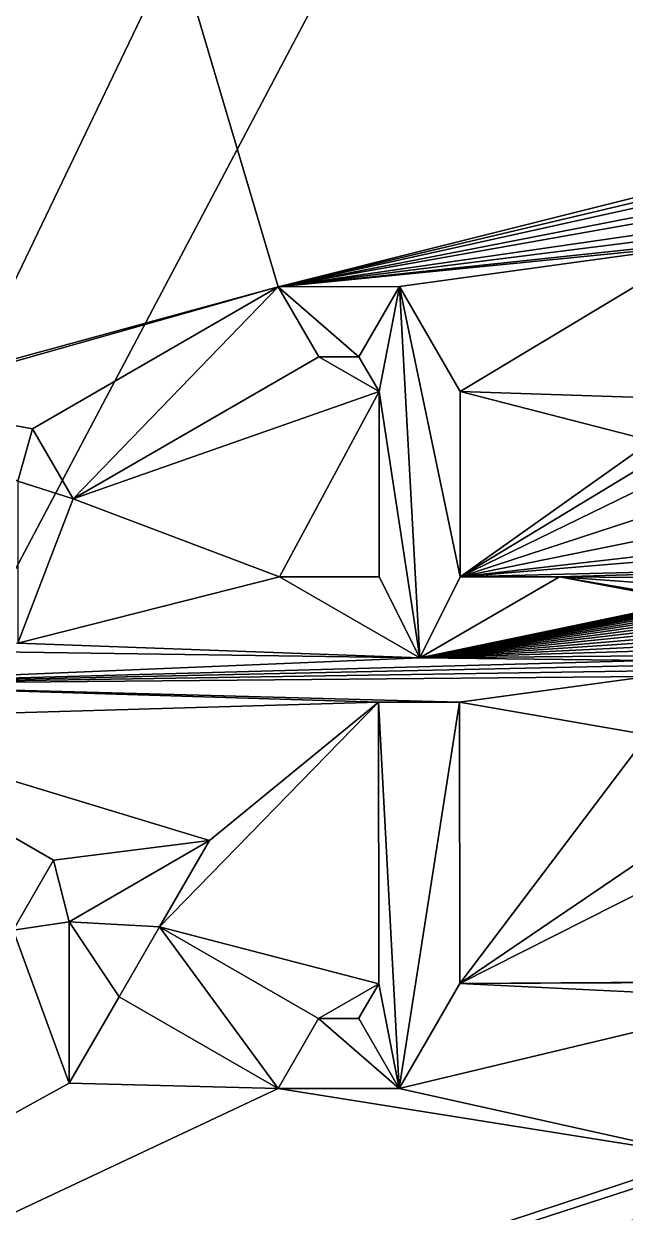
# Model space of a CAD drawing. Header units: millimetres. Extents: x -228 to 228, y -204 to 237.
# Drawn here: x -35.16 to -31.41, y 16.61 to 24.02 of the extents above; entities that cross this region are included whole.
import ezdxf

# ---------------------------------------------------------------- set-up
doc = ezdxf.new("R2010")
doc.units = ezdxf.units.MM
doc.header["$LTSCALE"] = 127.314815
for name, color, linetype in [('2239', 7, 'CONTINUOUS'), ('4337', 7, 'CONTINUOUS'), ('4338', 7, 'CONTINUOUS'), ('4424', 7, 'CONTINUOUS'), ('4465', 7, 'CONTINUOUS'), ('4466', 7, 'CONTINUOUS'), ('4646', 7, 'CONTINUOUS'), ('4655', 7, 'CONTINUOUS'), ('4656', 7, 'CONTINUOUS'), ('4658', 7, 'CONTINUOUS'), ('4659', 7, 'CONTINUOUS'), ('4660', 7, 'CONTINUOUS'), ('4661', 7, 'CONTINUOUS'), ('4662', 7, 'CONTINUOUS'), ('4663', 7, 'CONTINUOUS'), ('4664', 7, 'CONTINUOUS'), ('4665', 7, 'CONTINUOUS'), ('4666', 7, 'CONTINUOUS'), ('4667', 7, 'CONTINUOUS'), ('4668', 7, 'CONTINUOUS'), ('4669', 7, 'CONTINUOUS'), ('4670', 7, 'CONTINUOUS'), ('4671', 7, 'CONTINUOUS'), ('4672', 7, 'CONTINUOUS'), ('4673', 7, 'CONTINUOUS'), ('4674', 7, 'CONTINUOUS'), ('4675', 7, 'CONTINUOUS'), ('4676', 7, 'CONTINUOUS'), ('4677', 7, 'CONTINUOUS'), ('4678', 7, 'CONTINUOUS'), ('4679', 7, 'CONTINUOUS')]:
    doc.layers.add(name, color=color, linetype=linetype)

msp = doc.modelspace()

# ---------------------------------------------------------------- linework, layer by layer
at = {"layer": '2239', "color": 5, "linetype": 'Continuous'}
msp.add_3dface([(-33.5, 49, 1084.49), (-50.2237, -78.1536, 1084.49), (-34.9323, 44.5917, 1084.49), (-33.5, 49, 1084.49)], dxfattribs=at)
at = {"layer": '4337', "color": 6, "linetype": 'Continuous'}
for points in [[(-32.5562, 27.9678, 1038.99), (-30.5255, 29.5033, 1038.99), (-44.663, 2.7124, 1038.99), (-32.5562, 27.9678, 1038.99)], [(-44.663, 2.7124, 1038.99), (-30.5255, 29.5033, 1038.99), (-29, 2.7124, 1038.99), (-44.663, 2.7124, 1038.99)], [(-35.117, 28.383, 1038.99), (-35.0581, 28.4371, 1038.99), (-44.663, 2.7124, 1038.99), (-35.117, 28.383, 1038.99)], [(-35.0581, 28.4371, 1038.99), (-32.5562, 27.9678, 1038.99), (-44.663, 2.7124, 1038.99), (-35.0581, 28.4371, 1038.99)], [(-35.5037, 28.2366, 1038.99), (-35.117, 28.383, 1038.99), (-44.663, 2.7124, 1038.99), (-35.5037, 28.2366, 1038.99)]]:
    msp.add_3dface(points, dxfattribs=at)
at = {"layer": '4338', "color": 6, "linetype": 'Continuous'}
for points in [[(-30.6713, 28.5384, 1040.99), (-32.6549, 27.9819, 1040.99), (-27.0247, 24.0225, 1040.99), (-30.6713, 28.5384, 1040.99)], [(-32.6549, 27.9819, 1040.99), (-35.1447, 27.683, 1040.99), (-27.0247, 24.0225, 1040.99), (-32.6549, 27.9819, 1040.99)], [(-39.6515, 20.7185, 1040.99), (-33.5737, 22.3825, 1040.99), (-35.1447, 27.683, 1040.99), (-39.6515, 20.7185, 1040.99)], [(-35.1447, 27.683, 1040.99), (-33.5737, 22.3825, 1040.99), (-27.1396, 23.9944, 1040.99), (-35.1447, 27.683, 1040.99)], [(-27.0247, 24.0225, 1040.99), (-35.1447, 27.683, 1040.99), (-27.1396, 23.9944, 1040.99), (-27.0247, 24.0225, 1040.99)], [(-27.1396, 23.9944, 1040.99), (-33.5737, 22.3825, 1040.99), (-27.2545, 23.8819, 1040.99), (-27.1396, 23.9944, 1040.99)], [(-27.2545, 23.8819, 1040.99), (-33.5737, 22.3825, 1040.99), (-27.312, 23.7694, 1040.99), (-27.2545, 23.8819, 1040.99)], [(-27.312, 23.7694, 1040.99), (-33.5737, 22.3825, 1040.99), (-27.3407, 23.6007, 1040.99), (-27.312, 23.7694, 1040.99)], [(-27.3407, 23.6007, 1040.99), (-33.5737, 22.3825, 1040.99), (-27.3407, 23.4882, 1040.99), (-27.3407, 23.6007, 1040.99)], [(-27.3407, 23.4882, 1040.99), (-33.5737, 22.3825, 1040.99), (-27.312, 23.2913, 1040.99), (-27.3407, 23.4882, 1040.99)], [(-27.312, 23.2913, 1040.99), (-33.5737, 22.3825, 1040.99), (-27.2545, 23.1788, 1040.99), (-27.312, 23.2913, 1040.99)], [(-27.2545, 23.1788, 1040.99), (-33.5737, 22.3825, 1040.99), (-27.1396, 23.0663, 1040.99), (-27.2545, 23.1788, 1040.99)], [(-33.5737, 22.3825, 1040.99), (-30.9148, 22.6466, 1040.99), (-27.1396, 23.0663, 1040.99), (-33.5737, 22.3825, 1040.99)], [(-33.5737, 22.3825, 1040.99), (-32.8185, 22.3832, 1040.99), (-30.9148, 22.6466, 1040.99), (-33.5737, 22.3825, 1040.99)], [(-32.8185, 22.3832, 1040.99), (-32.4407, 21.7294, 1040.99), (-30.9148, 22.6466, 1040.99), (-32.8185, 22.3832, 1040.99)], [(-30.9148, 22.6466, 1040.99), (-32.4407, 21.7294, 1040.99), (-30.4835, 21.6641, 1040.99), (-30.9148, 22.6466, 1040.99)], [(-36.0702, 21.6741, 1040.99), (-33.5737, 22.3825, 1040.99), (-39.6515, 20.7185, 1040.99), (-36.0702, 21.6741, 1040.99)], [(-33.5737, 22.3825, 1040.99), (-36.0702, 21.6741, 1040.99), (-35.1042, 21.4963, 1040.99), (-33.5737, 22.3825, 1040.99)], [(-34.8513, 21.0595, 1040.99), (-32.9455, 21.7294, 1040.99), (-33.3207, 21.9457, 1040.99), (-34.8513, 21.0595, 1040.99)], [(-33.3207, 21.9457, 1040.99), (-32.9455, 21.7294, 1040.99), (-33.0706, 21.9459, 1040.99), (-33.3207, 21.9457, 1040.99)], [(-33.5655, 20.5725, 1040.99), (-32.9455, 21.7294, 1040.99), (-34.8513, 21.0595, 1040.99), (-33.5655, 20.5725, 1040.99)], [(-32.9455, 20.5725, 1040.99), (-32.9455, 21.7294, 1040.99), (-33.5655, 20.5725, 1040.99), (-32.9455, 20.5725, 1040.99)], [(-32.4407, 21.7294, 1040.99), (-32.4407, 20.5725, 1040.99), (-31.2455, 21.4204, 1040.99), (-32.4407, 21.7294, 1040.99)], [(-32.4407, 21.7294, 1040.99), (-31.2455, 21.4204, 1040.99), (-30.4835, 21.6641, 1040.99), (-32.4407, 21.7294, 1040.99)], [(-36.0702, 21.6741, 1040.99), (-35.1955, 21.1691, 1040.99), (-35.1042, 21.4963, 1040.99), (-36.0702, 21.6741, 1040.99)], [(-35.1042, 21.4963, 1040.99), (-35.1955, 21.1691, 1040.99), (-34.8513, 21.0595, 1040.99), (-35.1042, 21.4963, 1040.99)], [(-31.2455, 21.4204, 1040.99), (-32.4407, 20.5725, 1040.99), (-31.2823, 21.2734, 1040.99), (-31.2455, 21.4204, 1040.99)], [(-31.2823, 21.2734, 1040.99), (-32.4407, 20.5725, 1040.99), (-31.2939, 21.1322, 1040.99), (-31.2823, 21.2734, 1040.99)], [(-35.1955, 21.1691, 1040.99), (-35.1955, 20.1591, 1040.99), (-34.8513, 21.0595, 1040.99), (-35.1955, 21.1691, 1040.99)], [(-31.2939, 21.1322, 1040.99), (-32.4407, 20.5725, 1040.99), (-31.2696, 20.9562, 1040.99), (-31.2939, 21.1322, 1040.99)], [(-35.1955, 20.1591, 1040.99), (-33.5655, 20.5725, 1040.99), (-34.8513, 21.0595, 1040.99), (-35.1955, 20.1591, 1040.99)], [(-31.2696, 20.9562, 1040.99), (-32.4407, 20.5725, 1040.99), (-31.2012, 20.8246, 1040.99), (-31.2696, 20.9562, 1040.99)], [(-31.2012, 20.8246, 1040.99), (-32.4407, 20.5725, 1040.99), (-31.0821, 20.73, 1040.99), (-31.2012, 20.8246, 1040.99)], [(-31.0821, 20.73, 1040.99), (-32.4407, 20.5725, 1040.99), (-30.9264, 20.699, 1040.99), (-31.0821, 20.73, 1040.99)], [(-32.4407, 20.5725, 1040.99), (-31.8207, 20.5725, 1040.99), (-27.3407, 20.7038, 1040.99), (-32.4407, 20.5725, 1040.99)], [(-30.9264, 20.699, 1040.99), (-32.4407, 20.5725, 1040.99), (-27.3407, 20.7038, 1040.99), (-30.9264, 20.699, 1040.99)], [(-31.8207, 20.5725, 1040.99), (-27.3407, 20.535, 1040.99), (-27.3407, 20.7038, 1040.99), (-31.8207, 20.5725, 1040.99)], [(-33.5655, 20.5725, 1040.99), (-35.1955, 20.1591, 1040.99), (-32.6905, 20.0689, 1040.99), (-33.5655, 20.5725, 1040.99)], [(-31.8207, 20.5725, 1040.99), (-32.6905, 20.0689, 1040.99), (-31.0061, 20.4194, 1040.99), (-31.8207, 20.5725, 1040.99)], [(-30.2804, 20.4611, 1040.99), (-31.8207, 20.5725, 1040.99), (-30.9569, 20.4253, 1040.99), (-30.2804, 20.4611, 1040.99)], [(-31.8207, 20.5725, 1040.99), (-30.2804, 20.4611, 1040.99), (-27.3407, 20.535, 1040.99), (-31.8207, 20.5725, 1040.99)], [(-30.9569, 20.4253, 1040.99), (-31.8207, 20.5725, 1040.99), (-30.9822, 20.423, 1040.99), (-30.9569, 20.4253, 1040.99)], [(-30.9822, 20.423, 1040.99), (-31.8207, 20.5725, 1040.99), (-31.0061, 20.4194, 1040.99), (-30.9822, 20.423, 1040.99)], [(-31.0061, 20.4194, 1040.99), (-32.6905, 20.0689, 1040.99), (-31.0287, 20.4145, 1040.99), (-31.0061, 20.4194, 1040.99)], [(-31.0287, 20.4145, 1040.99), (-32.6905, 20.0689, 1040.99), (-31.0499, 20.4083, 1040.99), (-31.0287, 20.4145, 1040.99)], [(-31.0499, 20.4083, 1040.99), (-32.6905, 20.0689, 1040.99), (-31.0697, 20.4008, 1040.99), (-31.0499, 20.4083, 1040.99)], [(-31.0697, 20.4008, 1040.99), (-32.6905, 20.0689, 1040.99), (-31.0883, 20.392, 1040.99), (-31.0697, 20.4008, 1040.99)], [(-31.0883, 20.392, 1040.99), (-32.6905, 20.0689, 1040.99), (-31.1058, 20.3822, 1040.99), (-31.0883, 20.392, 1040.99)], [(-31.1058, 20.3822, 1040.99), (-32.6905, 20.0689, 1040.99), (-31.1224, 20.3713, 1040.99), (-31.1058, 20.3822, 1040.99)], [(-31.1224, 20.3713, 1040.99), (-32.6905, 20.0689, 1040.99), (-31.1377, 20.3594, 1040.99), (-31.1224, 20.3713, 1040.99)], [(-31.1377, 20.3594, 1040.99), (-32.6905, 20.0689, 1040.99), (-31.1522, 20.3463, 1040.99), (-31.1377, 20.3594, 1040.99)], [(-31.1522, 20.3463, 1040.99), (-32.6905, 20.0689, 1040.99), (-31.1659, 20.3319, 1040.99), (-31.1522, 20.3463, 1040.99)], [(-31.1659, 20.3319, 1040.99), (-32.6905, 20.0689, 1040.99), (-31.1789, 20.3162, 1040.99), (-31.1659, 20.3319, 1040.99)], [(-31.1789, 20.3162, 1040.99), (-32.6905, 20.0689, 1040.99), (-31.191, 20.2992, 1040.99), (-31.1789, 20.3162, 1040.99)], [(-31.191, 20.2992, 1040.99), (-32.6905, 20.0689, 1040.99), (-31.2032, 20.2797, 1040.99), (-31.191, 20.2992, 1040.99)], [(-31.2032, 20.2797, 1040.99), (-32.6905, 20.0689, 1040.99), (-31.2142, 20.2592, 1040.99), (-31.2032, 20.2797, 1040.99)], [(-31.2142, 20.2592, 1040.99), (-32.6905, 20.0689, 1040.99), (-31.2241, 20.2376, 1040.99), (-31.2142, 20.2592, 1040.99)], [(-31.2241, 20.2376, 1040.99), (-32.6905, 20.0689, 1040.99), (-31.233, 20.2149, 1040.99), (-31.2241, 20.2376, 1040.99)], [(-31.233, 20.2149, 1040.99), (-32.6905, 20.0689, 1040.99), (-31.2408, 20.191, 1040.99), (-31.233, 20.2149, 1040.99)], [(-31.2408, 20.191, 1040.99), (-32.6905, 20.0689, 1040.99), (-31.2478, 20.1656, 1040.99), (-31.2408, 20.191, 1040.99)], [(-31.2478, 20.1656, 1040.99), (-32.6905, 20.0689, 1040.99), (-31.2539, 20.1388, 1040.99), (-31.2478, 20.1656, 1040.99)], [(-36.5005, 20.1212, 1040.99), (-36.6254, 19.9047, 1040.99), (-32.6905, 20.0689, 1040.99), (-36.5005, 20.1212, 1040.99)], [(-35.1955, 20.1591, 1040.99), (-36.5005, 20.1212, 1040.99), (-32.6905, 20.0689, 1040.99), (-35.1955, 20.1591, 1040.99)], [(-31.2539, 20.1388, 1040.99), (-32.6905, 20.0689, 1040.99), (-31.2591, 20.1107, 1040.99), (-31.2539, 20.1388, 1040.99)], [(-31.2591, 20.1107, 1040.99), (-32.6905, 20.0689, 1040.99), (-31.2633, 20.0814, 1040.99), (-31.2591, 20.1107, 1040.99)], [(-32.6905, 20.0689, 1040.99), (-36.6254, 19.9047, 1040.99), (-31.2666, 20.0509, 1040.99), (-32.6905, 20.0689, 1040.99)], [(-31.2666, 20.0509, 1040.99), (-36.6254, 19.9047, 1040.99), (-31.2689, 20.0193, 1040.99), (-31.2666, 20.0509, 1040.99)], [(-31.2689, 20.0193, 1040.99), (-36.6254, 19.9047, 1040.99), (-31.2703, 19.9865, 1040.99), (-31.2689, 20.0193, 1040.99)], [(-31.2633, 20.0814, 1040.99), (-32.6905, 20.0689, 1040.99), (-31.2666, 20.0509, 1040.99), (-31.2633, 20.0814, 1040.99)], [(-31.2703, 19.9865, 1040.99), (-36.6254, 19.9047, 1040.99), (-31.2707, 19.9524, 1040.99), (-31.2703, 19.9865, 1040.99)], [(-36.6254, 19.9047, 1040.99), (-32.4448, 19.7917, 1040.99), (-31.2707, 19.9524, 1040.99), (-36.6254, 19.9047, 1040.99)], [(-31.2707, 19.9524, 1040.99), (-32.4448, 19.7917, 1040.99), (-31.2707, 19.5869, 1040.99), (-31.2707, 19.9524, 1040.99)], [(-36.6254, 19.9047, 1040.99), (-36.5005, 19.6882, 1040.99), (-32.9498, 19.791, 1040.99), (-36.6254, 19.9047, 1040.99)], [(-32.4448, 19.7917, 1040.99), (-36.6254, 19.9047, 1040.99), (-32.9498, 19.791, 1040.99), (-32.4448, 19.7917, 1040.99)], [(-32.4448, 19.7917, 1040.99), (-32.4426, 18.0362, 1040.99), (-31.2707, 19.5869, 1040.99), (-32.4448, 19.7917, 1040.99)], [(-36.5005, 19.6882, 1040.99), (-34.0028, 18.9277, 1040.99), (-32.9498, 19.791, 1040.99), (-36.5005, 19.6882, 1040.99)], [(-34.0028, 18.9277, 1040.99), (-34.3129, 18.3905, 1040.99), (-32.9498, 19.791, 1040.99), (-34.0028, 18.9277, 1040.99)], [(-32.9498, 19.791, 1040.99), (-34.3129, 18.3905, 1040.99), (-32.9476, 18.0356, 1040.99), (-32.9498, 19.791, 1040.99)], [(-36.5005, 19.6882, 1040.99), (-34.9734, 18.8065, 1040.99), (-34.0028, 18.9277, 1040.99), (-36.5005, 19.6882, 1040.99)], [(-32.4426, 18.0362, 1040.99), (-31.2707, 18.8326, 1040.99), (-31.2707, 19.5869, 1040.99), (-32.4426, 18.0362, 1040.99)], [(-34.0028, 18.9277, 1040.99), (-34.9734, 18.8065, 1040.99), (-34.8768, 18.4216, 1040.99), (-34.0028, 18.9277, 1040.99)], [(-31.2707, 18.8326, 1040.99), (-32.4426, 18.0362, 1040.99), (-31.2707, 18.6295, 1040.99), (-31.2707, 18.8326, 1040.99)], [(-34.9734, 18.8065, 1040.99), (-35.2258, 18.3694, 1040.99), (-34.8768, 18.4216, 1040.99), (-34.9734, 18.8065, 1040.99)], [(-32.4426, 18.0362, 1040.99), (-29.9207, 18.0532, 1040.99), (-31.2707, 18.6295, 1040.99), (-32.4426, 18.0362, 1040.99)], [(-34.8768, 18.4216, 1040.99), (-35.2258, 18.3694, 1040.99), (-34.8755, 17.416, 1040.99), (-34.8768, 18.4216, 1040.99)], [(-34.3129, 18.3905, 1040.99), (-33.3226, 17.8188, 1040.99), (-32.9476, 18.0356, 1040.99), (-34.3129, 18.3905, 1040.99)], [(-34.8755, 17.416, 1040.99), (-35.2258, 18.3694, 1040.99), (-42.7955, 13.0402, 1040.99), (-34.8755, 17.416, 1040.99)], [(-32.9476, 18.0356, 1040.99), (-33.3226, 17.8188, 1040.99), (-33.0725, 17.8189, 1040.99), (-32.9476, 18.0356, 1040.99)], [(-32.4426, 18.0362, 1040.99), (-32.8197, 17.3817, 1040.99), (-30.4835, 17.941, 1040.99), (-32.4426, 18.0362, 1040.99)], [(-32.4426, 18.0362, 1040.99), (-30.4835, 17.941, 1040.99), (-26.9098, 18.06, 1040.99), (-32.4426, 18.0362, 1040.99)], [(-29.9207, 18.0532, 1040.99), (-32.4426, 18.0362, 1040.99), (-26.9098, 18.06, 1040.99), (-29.9207, 18.0532, 1040.99)], [(-34.5654, 17.9532, 1040.99), (-34.8755, 17.416, 1040.99), (-33.5751, 17.3814, 1040.99), (-34.5654, 17.9532, 1040.99)], [(-30.4835, 17.941, 1040.99), (-32.8197, 17.3817, 1040.99), (-30.9148, 16.9585, 1040.99), (-30.4835, 17.941, 1040.99)], [(-20.9378, 17.459, 1040.99), (-26.3066, 16.8225, 1040.99), (-42.7955, 13.0402, 1040.99), (-20.9378, 17.459, 1040.99)], [(-24.5646, 11.8233, 1040.99), (-20.9378, 17.459, 1040.99), (-42.7955, 13.0402, 1040.99), (-24.5646, 11.8233, 1040.99)], [(-33.5751, 17.3814, 1040.99), (-34.8755, 17.416, 1040.99), (-42.7955, 13.0402, 1040.99), (-33.5751, 17.3814, 1040.99)], [(-30.9148, 16.9585, 1040.99), (-33.5751, 17.3814, 1040.99), (-42.7955, 13.0402, 1040.99), (-30.9148, 16.9585, 1040.99)], [(-32.8197, 17.3817, 1040.99), (-33.5751, 17.3814, 1040.99), (-30.9148, 16.9585, 1040.99), (-32.8197, 17.3817, 1040.99)], [(-29.9052, 16.9585, 1040.99), (-30.0754, 16.9585, 1040.99), (-42.7955, 13.0402, 1040.99), (-29.9052, 16.9585, 1040.99)], [(-27.1396, 16.8788, 1040.99), (-29.9052, 16.9585, 1040.99), (-42.7955, 13.0402, 1040.99), (-27.1396, 16.8788, 1040.99)], [(-30.7446, 16.9585, 1040.99), (-30.9148, 16.9585, 1040.99), (-42.7955, 13.0402, 1040.99), (-30.7446, 16.9585, 1040.99)], [(-30.0754, 16.9585, 1040.99), (-30.7446, 16.9585, 1040.99), (-42.7955, 13.0402, 1040.99), (-30.0754, 16.9585, 1040.99)], [(-27.0247, 16.8507, 1040.99), (-27.1396, 16.8788, 1040.99), (-42.7955, 13.0402, 1040.99), (-27.0247, 16.8507, 1040.99)], [(-26.3066, 16.8225, 1040.99), (-27.0247, 16.8507, 1040.99), (-42.7955, 13.0402, 1040.99), (-26.3066, 16.8225, 1040.99)]]:
    msp.add_3dface(points, dxfattribs=at)
at = {"layer": '4424', "color": 6, "linetype": 'Continuous'}
for points in [[(-33.4037, 33.1583, 1052.1666), (-40.5701, 23.8307, 1053.0465), (-32.0796, 31.4586, 1052.004), (-33.4037, 33.1583, 1052.1666)], [(-32.0796, 31.4586, 1052.004), (-40.5701, 23.8307, 1053.0465), (-39.0617, 22.2323, 1052.8613), (-32.0796, 31.4586, 1052.004)]]:
    msp.add_3dface(points, dxfattribs=at)
at = {"layer": '4465', "color": 6, "linetype": 'Continuous'}
msp.add_3dface([(-40.5701, 23.8307, 1053.0465), (-33.4037, 33.1583, 1052.1666), (-36.4137, 29.8676, 1050.49), (-40.5701, 23.8307, 1053.0465)], dxfattribs=at)
at = {"layer": '4466', "color": 6, "linetype": 'Continuous'}
for points in [[(-32.0796, 31.4586, 1052.004), (-39.0617, 22.2323, 1052.8613), (-33.0107, 30.4412, 1050.49), (-32.0796, 31.4586, 1052.004)], [(-39.0617, 22.2323, 1052.8613), (-35.2043, 27.8752, 1050.49), (-33.0107, 30.4412, 1050.49), (-39.0617, 22.2323, 1052.8613)], [(-39.0617, 22.2323, 1052.8613), (-35.1447, 27.683, 1040.99), (-35.1737, 27.7751, 1045.5549), (-39.0617, 22.2323, 1052.8613)], [(-39.6515, 20.7185, 1040.99), (-35.1447, 27.683, 1040.99), (-39.0617, 22.2323, 1052.8613), (-39.6515, 20.7185, 1040.99)]]:
    msp.add_3dface(points, dxfattribs=at)
at = {"layer": '4646', "color": 6, "linetype": 'Continuous'}
for points in [[(-35.1042, 21.4963, 1041.09), (-34.8513, 21.0595, 1041.09), (-33.5737, 22.3825, 1041.09), (-35.1042, 21.4963, 1041.09)], [(-34.8513, 21.0595, 1041.09), (-33.3207, 21.9457, 1041.09), (-33.5737, 22.3825, 1041.09), (-34.8513, 21.0595, 1041.09)], [(-33.5737, 22.3825, 1041.09), (-33.0706, 21.9459, 1041.09), (-32.8185, 22.3833, 1041.09), (-33.5737, 22.3825, 1041.09)], [(-33.3207, 21.9457, 1041.09), (-33.0706, 21.9459, 1041.09), (-33.5737, 22.3825, 1041.09), (-33.3207, 21.9457, 1041.09)], [(-33.0706, 21.9459, 1041.09), (-32.9455, 21.7294, 1041.09), (-32.8185, 22.3833, 1041.09), (-33.0706, 21.9459, 1041.09)], [(-32.8185, 22.3833, 1041.09), (-32.9455, 21.7294, 1041.09), (-32.6905, 20.0689, 1041.09), (-32.8185, 22.3833, 1041.09)], [(-32.4407, 21.7294, 1041.09), (-32.8185, 22.3833, 1041.09), (-32.4407, 20.5725, 1041.09), (-32.4407, 21.7294, 1041.09)], [(-32.4407, 20.5725, 1041.09), (-32.8185, 22.3833, 1041.09), (-32.6905, 20.0689, 1041.09), (-32.4407, 20.5725, 1041.09)], [(-32.6905, 20.0689, 1041.09), (-32.9455, 21.7294, 1041.09), (-32.9455, 20.5725, 1041.09), (-32.6905, 20.0689, 1041.09)], [(-33.5655, 20.5725, 1041.09), (-32.6905, 20.0689, 1041.09), (-32.9455, 20.5725, 1041.09), (-33.5655, 20.5725, 1041.09)], [(-31.8207, 20.5725, 1041.09), (-32.4407, 20.5725, 1041.09), (-32.6905, 20.0689, 1041.09), (-31.8207, 20.5725, 1041.09)], [(-32.4448, 19.7917, 1041.09), (-32.9498, 19.791, 1041.09), (-32.8197, 17.3817, 1041.09), (-32.4448, 19.7917, 1041.09)], [(-32.4426, 18.0362, 1041.09), (-32.4448, 19.7917, 1041.09), (-32.8197, 17.3817, 1041.09), (-32.4426, 18.0362, 1041.09)], [(-32.9498, 19.791, 1041.09), (-32.9476, 18.0356, 1041.09), (-32.8197, 17.3817, 1041.09), (-32.9498, 19.791, 1041.09)], [(-34.9734, 18.8065, 1041.09), (-36.5005, 19.6882, 1041.09), (-35.2258, 18.3694, 1041.09), (-34.9734, 18.8065, 1041.09)], [(-34.0028, 18.9277, 1041.09), (-34.8768, 18.4216, 1041.09), (-34.3129, 18.3905, 1041.09), (-34.0028, 18.9277, 1041.09)], [(-34.8755, 17.416, 1041.09), (-34.5654, 17.9532, 1041.09), (-34.8768, 18.4216, 1041.09), (-34.8755, 17.416, 1041.09)], [(-34.8768, 18.4216, 1041.09), (-34.5654, 17.9532, 1041.09), (-34.3129, 18.3905, 1041.09), (-34.8768, 18.4216, 1041.09)], [(-34.5654, 17.9532, 1041.09), (-33.5751, 17.3814, 1041.09), (-34.3129, 18.3905, 1041.09), (-34.5654, 17.9532, 1041.09)], [(-33.5751, 17.3814, 1041.09), (-33.3226, 17.8188, 1041.09), (-34.3129, 18.3905, 1041.09), (-33.5751, 17.3814, 1041.09)], [(-32.9476, 18.0356, 1041.09), (-33.0724, 17.8189, 1041.09), (-32.8197, 17.3817, 1041.09), (-32.9476, 18.0356, 1041.09)], [(-32.8197, 17.3817, 1041.09), (-33.3226, 17.8188, 1041.09), (-33.5751, 17.3814, 1041.09), (-32.8197, 17.3817, 1041.09)], [(-33.0724, 17.8189, 1041.09), (-33.3226, 17.8188, 1041.09), (-32.8197, 17.3817, 1041.09), (-33.0724, 17.8189, 1041.09)]]:
    msp.add_3dface(points, dxfattribs=at)
at = {"layer": '4655', "color": 6, "linetype": 'Continuous'}
for points in [[(-35.2258, 18.3694, 1040.99), (-34.9734, 18.8065, 1040.99), (-35.2258, 18.3694, 1041.09), (-35.2258, 18.3694, 1040.99)], [(-34.9734, 18.8065, 1040.99), (-34.9734, 18.8065, 1041.09), (-35.2258, 18.3694, 1041.09), (-34.9734, 18.8065, 1040.99)]]:
    msp.add_3dface(points, dxfattribs=at)
at = {"layer": '4656', "color": 6, "linetype": 'Continuous'}
for points in [[(-34.9734, 18.8065, 1040.99), (-36.5005, 19.6882, 1040.99), (-34.9734, 18.8065, 1041.09), (-34.9734, 18.8065, 1040.99)], [(-36.5005, 19.6882, 1040.99), (-36.5005, 19.6882, 1041.09), (-34.9734, 18.8065, 1041.09), (-36.5005, 19.6882, 1040.99)]]:
    msp.add_3dface(points, dxfattribs=at)
at = {"layer": '4658', "color": 6, "linetype": 'Continuous'}
for points in [[(-32.9455, 21.7294, 1040.99), (-32.9455, 20.5725, 1040.99), (-32.9455, 21.7294, 1041.09), (-32.9455, 21.7294, 1040.99)], [(-32.9455, 21.7294, 1041.09), (-32.9455, 20.5725, 1040.99), (-32.9455, 20.5725, 1041.09), (-32.9455, 21.7294, 1041.09)]]:
    msp.add_3dface(points, dxfattribs=at)
at = {"layer": '4659', "color": 6, "linetype": 'Continuous'}
for points in [[(-32.9455, 20.5725, 1040.99), (-33.5655, 20.5725, 1040.99), (-32.9455, 20.5725, 1041.09), (-32.9455, 20.5725, 1040.99)], [(-33.5655, 20.5725, 1040.99), (-33.5655, 20.5725, 1041.09), (-32.9455, 20.5725, 1041.09), (-33.5655, 20.5725, 1040.99)]]:
    msp.add_3dface(points, dxfattribs=at)
at = {"layer": '4660', "color": 6, "linetype": 'Continuous'}
for points in [[(-33.5655, 20.5725, 1040.99), (-32.6905, 20.0689, 1040.99), (-33.5655, 20.5725, 1041.09), (-33.5655, 20.5725, 1040.99)], [(-32.6905, 20.0689, 1040.99), (-32.6905, 20.0689, 1041.09), (-33.5655, 20.5725, 1041.09), (-32.6905, 20.0689, 1040.99)]]:
    msp.add_3dface(points, dxfattribs=at)
at = {"layer": '4661', "color": 6, "linetype": 'Continuous'}
for points in [[(-32.6905, 20.0689, 1040.99), (-31.8207, 20.5725, 1040.99), (-32.6905, 20.0689, 1041.09), (-32.6905, 20.0689, 1040.99)], [(-31.8207, 20.5725, 1040.99), (-31.8207, 20.5725, 1041.09), (-32.6905, 20.0689, 1041.09), (-31.8207, 20.5725, 1040.99)]]:
    msp.add_3dface(points, dxfattribs=at)
at = {"layer": '4662', "color": 6, "linetype": 'Continuous'}
for points in [[(-31.8207, 20.5725, 1040.99), (-32.4407, 20.5725, 1040.99), (-31.8207, 20.5725, 1041.09), (-31.8207, 20.5725, 1040.99)], [(-32.4407, 20.5725, 1040.99), (-32.4407, 20.5725, 1041.09), (-31.8207, 20.5725, 1041.09), (-32.4407, 20.5725, 1040.99)]]:
    msp.add_3dface(points, dxfattribs=at)
at = {"layer": '4663', "color": 6, "linetype": 'Continuous'}
for points in [[(-32.4407, 20.5725, 1040.99), (-32.4407, 21.7294, 1040.99), (-32.4407, 20.5725, 1041.09), (-32.4407, 20.5725, 1040.99)], [(-32.4407, 21.7294, 1040.99), (-32.4407, 21.7294, 1041.09), (-32.4407, 20.5725, 1041.09), (-32.4407, 21.7294, 1040.99)]]:
    msp.add_3dface(points, dxfattribs=at)
at = {"layer": '4664', "color": 6, "linetype": 'Continuous'}
for points in [[(-32.8185, 22.3832, 1040.99), (-33.5737, 22.3825, 1040.99), (-32.8185, 22.3833, 1041.09), (-32.8185, 22.3832, 1040.99)], [(-33.5737, 22.3825, 1040.99), (-33.5737, 22.3825, 1041.09), (-32.8185, 22.3833, 1041.09), (-33.5737, 22.3825, 1040.99)], [(-32.8185, 22.3832, 1040.99), (-32.8185, 22.3833, 1041.09), (-32.4407, 21.7294, 1041.09), (-32.8185, 22.3832, 1040.99)], [(-32.4407, 21.7294, 1040.99), (-32.8185, 22.3832, 1040.99), (-32.4407, 21.7294, 1041.09), (-32.4407, 21.7294, 1040.99)]]:
    msp.add_3dface(points, dxfattribs=at)
at = {"layer": '4665', "color": 6, "linetype": 'Continuous'}
for points in [[(-33.5737, 22.3825, 1040.99), (-35.1042, 21.4963, 1040.99), (-33.5737, 22.3825, 1041.09), (-33.5737, 22.3825, 1040.99)], [(-35.1042, 21.4963, 1040.99), (-35.1042, 21.4963, 1041.09), (-33.5737, 22.3825, 1041.09), (-35.1042, 21.4963, 1040.99)]]:
    msp.add_3dface(points, dxfattribs=at)
at = {"layer": '4666', "color": 6, "linetype": 'Continuous'}
for points in [[(-35.1042, 21.4963, 1040.99), (-34.8513, 21.0595, 1040.99), (-35.1042, 21.4963, 1041.09), (-35.1042, 21.4963, 1040.99)], [(-34.8513, 21.0595, 1040.99), (-34.8513, 21.0595, 1041.09), (-35.1042, 21.4963, 1041.09), (-34.8513, 21.0595, 1040.99)]]:
    msp.add_3dface(points, dxfattribs=at)
at = {"layer": '4667', "color": 6, "linetype": 'Continuous'}
for points in [[(-34.8513, 21.0595, 1040.99), (-33.3207, 21.9457, 1040.99), (-34.8513, 21.0595, 1041.09), (-34.8513, 21.0595, 1040.99)], [(-33.3207, 21.9457, 1040.99), (-33.3207, 21.9457, 1041.09), (-34.8513, 21.0595, 1041.09), (-33.3207, 21.9457, 1040.99)]]:
    msp.add_3dface(points, dxfattribs=at)
at = {"layer": '4668', "color": 6, "linetype": 'Continuous'}
for points in [[(-33.3207, 21.9457, 1040.99), (-33.0706, 21.9459, 1040.99), (-33.3207, 21.9457, 1041.09), (-33.3207, 21.9457, 1040.99)], [(-33.0706, 21.9459, 1040.99), (-33.0706, 21.9459, 1041.09), (-33.3207, 21.9457, 1041.09), (-33.0706, 21.9459, 1040.99)], [(-33.0706, 21.9459, 1040.99), (-32.9455, 21.7294, 1040.99), (-33.0706, 21.9459, 1041.09), (-33.0706, 21.9459, 1040.99)], [(-32.9455, 21.7294, 1040.99), (-32.9455, 21.7294, 1041.09), (-33.0706, 21.9459, 1041.09), (-32.9455, 21.7294, 1040.99)]]:
    msp.add_3dface(points, dxfattribs=at)
at = {"layer": '4669', "color": 6, "linetype": 'Continuous'}
for points in [[(-33.3226, 17.8188, 1040.99), (-34.3129, 18.3905, 1040.99), (-33.3226, 17.8188, 1041.09), (-33.3226, 17.8188, 1040.99)], [(-33.3226, 17.8188, 1041.09), (-34.3129, 18.3905, 1040.99), (-34.3129, 18.3905, 1041.09), (-33.3226, 17.8188, 1041.09)]]:
    msp.add_3dface(points, dxfattribs=at)
at = {"layer": '4670', "color": 6, "linetype": 'Continuous'}
for points in [[(-34.3129, 18.3905, 1040.99), (-34.0028, 18.9277, 1040.99), (-34.3129, 18.3905, 1041.09), (-34.3129, 18.3905, 1040.99)], [(-34.0028, 18.9277, 1040.99), (-34.0028, 18.9277, 1041.09), (-34.3129, 18.3905, 1041.09), (-34.0028, 18.9277, 1040.99)]]:
    msp.add_3dface(points, dxfattribs=at)
at = {"layer": '4671', "color": 6, "linetype": 'Continuous'}
for points in [[(-34.0028, 18.9277, 1040.99), (-34.8768, 18.4216, 1040.99), (-34.0028, 18.9277, 1041.09), (-34.0028, 18.9277, 1040.99)], [(-34.8768, 18.4216, 1040.99), (-34.8768, 18.4216, 1041.09), (-34.0028, 18.9277, 1041.09), (-34.8768, 18.4216, 1040.99)]]:
    msp.add_3dface(points, dxfattribs=at)
at = {"layer": '4672', "color": 6, "linetype": 'Continuous'}
for points in [[(-34.8768, 18.4216, 1040.99), (-34.8755, 17.416, 1040.99), (-34.8768, 18.4216, 1041.09), (-34.8768, 18.4216, 1040.99)], [(-34.8755, 17.416, 1040.99), (-34.8755, 17.416, 1041.09), (-34.8768, 18.4216, 1041.09), (-34.8755, 17.416, 1040.99)]]:
    msp.add_3dface(points, dxfattribs=at)
at = {"layer": '4673', "color": 6, "linetype": 'Continuous'}
for points in [[(-34.8755, 17.416, 1040.99), (-34.5654, 17.9532, 1040.99), (-34.8755, 17.416, 1041.09), (-34.8755, 17.416, 1040.99)], [(-34.5654, 17.9532, 1040.99), (-34.5654, 17.9532, 1041.09), (-34.8755, 17.416, 1041.09), (-34.5654, 17.9532, 1040.99)]]:
    msp.add_3dface(points, dxfattribs=at)
at = {"layer": '4674', "color": 6, "linetype": 'Continuous'}
for points in [[(-34.5654, 17.9532, 1040.99), (-33.5751, 17.3814, 1040.99), (-34.5654, 17.9532, 1041.09), (-34.5654, 17.9532, 1040.99)], [(-33.5751, 17.3814, 1040.99), (-33.5751, 17.3814, 1041.09), (-34.5654, 17.9532, 1041.09), (-33.5751, 17.3814, 1040.99)]]:
    msp.add_3dface(points, dxfattribs=at)
at = {"layer": '4675', "color": 6, "linetype": 'Continuous'}
for points in [[(-32.8197, 17.3817, 1040.99), (-32.4426, 18.0362, 1040.99), (-32.8197, 17.3817, 1041.09), (-32.8197, 17.3817, 1040.99)], [(-32.4426, 18.0362, 1040.99), (-32.4426, 18.0362, 1041.09), (-32.8197, 17.3817, 1041.09), (-32.4426, 18.0362, 1040.99)], [(-33.5751, 17.3814, 1040.99), (-32.8197, 17.3817, 1040.99), (-33.5751, 17.3814, 1041.09), (-33.5751, 17.3814, 1040.99)], [(-32.8197, 17.3817, 1040.99), (-32.8197, 17.3817, 1041.09), (-33.5751, 17.3814, 1041.09), (-32.8197, 17.3817, 1040.99)]]:
    msp.add_3dface(points, dxfattribs=at)
at = {"layer": '4676', "color": 6, "linetype": 'Continuous'}
for points in [[(-32.4426, 18.0362, 1040.99), (-32.4448, 19.7917, 1040.99), (-32.4426, 18.0362, 1041.09), (-32.4426, 18.0362, 1040.99)], [(-32.4448, 19.7917, 1040.99), (-32.4448, 19.7917, 1041.09), (-32.4426, 18.0362, 1041.09), (-32.4448, 19.7917, 1040.99)]]:
    msp.add_3dface(points, dxfattribs=at)
at = {"layer": '4677', "color": 6, "linetype": 'Continuous'}
for points in [[(-32.4448, 19.7917, 1040.99), (-32.9498, 19.791, 1040.99), (-32.4448, 19.7917, 1041.09), (-32.4448, 19.7917, 1040.99)], [(-32.9498, 19.791, 1040.99), (-32.9498, 19.791, 1041.09), (-32.4448, 19.7917, 1041.09), (-32.9498, 19.791, 1040.99)]]:
    msp.add_3dface(points, dxfattribs=at)
at = {"layer": '4678', "color": 6, "linetype": 'Continuous'}
for points in [[(-32.9498, 19.791, 1040.99), (-32.9476, 18.0356, 1040.99), (-32.9498, 19.791, 1041.09), (-32.9498, 19.791, 1040.99)], [(-32.9476, 18.0356, 1040.99), (-32.9476, 18.0356, 1041.09), (-32.9498, 19.791, 1041.09), (-32.9476, 18.0356, 1040.99)]]:
    msp.add_3dface(points, dxfattribs=at)
at = {"layer": '4679', "color": 6, "linetype": 'Continuous'}
for points in [[(-32.9476, 18.0356, 1040.99), (-33.0725, 17.8189, 1040.99), (-32.9476, 18.0356, 1041.09), (-32.9476, 18.0356, 1040.99)], [(-33.0725, 17.8189, 1040.99), (-33.0724, 17.8189, 1041.09), (-32.9476, 18.0356, 1041.09), (-33.0725, 17.8189, 1040.99)], [(-33.0725, 17.8189, 1040.99), (-33.3226, 17.8188, 1040.99), (-33.0724, 17.8189, 1041.09), (-33.0725, 17.8189, 1040.99)], [(-33.3226, 17.8188, 1040.99), (-33.3226, 17.8188, 1041.09), (-33.0724, 17.8189, 1041.09), (-33.3226, 17.8188, 1040.99)]]:
    msp.add_3dface(points, dxfattribs=at)

doc.saveas('drawing.dxf')
